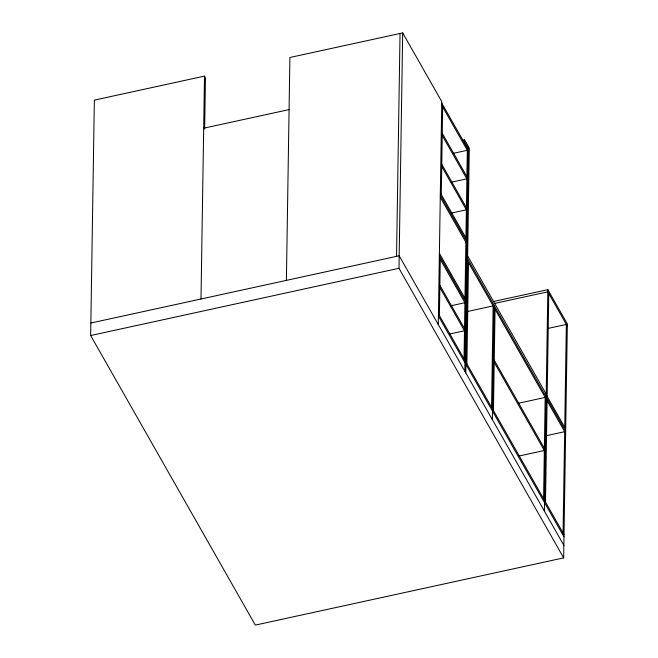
<?xml version="1.0" encoding="UTF-8"?>
<svg xmlns="http://www.w3.org/2000/svg" width="658" height="658" viewBox="0 0 658 658"><rect width="100%" height="100%" fill="white"/><g stroke="black" fill="none" stroke-linecap="round" stroke-linejoin="round"><path stroke-width="0.99" d="M493.327 301.545L547.851 289.66L567.344 323.925L563.667 557.877L255.337 625.1L90.656 335.531L94.357 100.123L204.498 76.114L205.452 77.792L204.646 129.149M200.994 299.003L204.498 76.114M286.394 280.382L289.898 57.493L402.688 32.9L441.773 101.628L438.269 324.517M396.535 256.373L400.039 33.476M563.667 557.877L398.987 268.299L402.688 32.9M439.396 315.511L440.276 259.392M441.296 194.529L442.67 106.95M462.525 140.212L464.532 139.776L464.49 141.955L468.315 148.683M464.038 358.84L464.918 302.721L450.927 305.773M464.984 298.345L465.864 242.234M465.938 237.859L467.312 150.279L453.321 153.33M464.819 371.211L468.356 146.495M465.782 372.889L469.31 148.173L464.532 139.776M466.9 363.882L468.496 262.575M491.542 407.212L493.138 305.904L467.361 311.53M492.332 419.582L494.125 305.402M493.451 410.576L495.046 309.268M543.582 498.723L545.178 397.416L518.414 403.255M544.372 511.093L547.851 289.66M545.498 502.087L547.086 400.78M547.16 396.404L548.772 293.526M563.075 532.996L564.671 431.689L546.823 435.58M564.737 427.313L566.349 324.435L547.514 328.539M203.676 128.22L289.076 109.598M451.873 182.093L466.859 178.828L442.225 135.499M451.388 213.069L466.374 209.803L441.732 166.474M90.853 323.02L399.184 255.789L563.865 545.359M90.656 335.531L398.987 268.299M494.29 303.519L547.818 291.848L567.311 326.113M449.488 334.05L464.474 330.777L439.832 287.456M518.57 456.117L544.347 450.5L494.216 362.352M441.748 103.084L468.299 149.777M441.715 105.272L468.266 151.965M442.258 133.311L466.9 176.64M441.773 164.286L466.407 207.615M440.342 192.852L466.892 239.537M440.301 195.039L466.859 241.725M440.268 197.219L466.818 243.912M467.616 255.921L546.214 394.117M546.206 394.726L565.691 429M467.575 258.709L565.658 431.187M467.534 260.897L565.625 433.367M439.388 253.338L465.938 300.032M439.355 255.526L465.905 302.219M439.322 257.714L465.872 304.399M494.248 360.165L544.38 448.312M439.865 285.268L464.507 328.597M438.434 313.833L464.992 360.518M465.946 362.204L564.029 534.674M438.401 316.021L464.959 362.706M465.913 364.384L563.996 536.862"/></g></svg>
